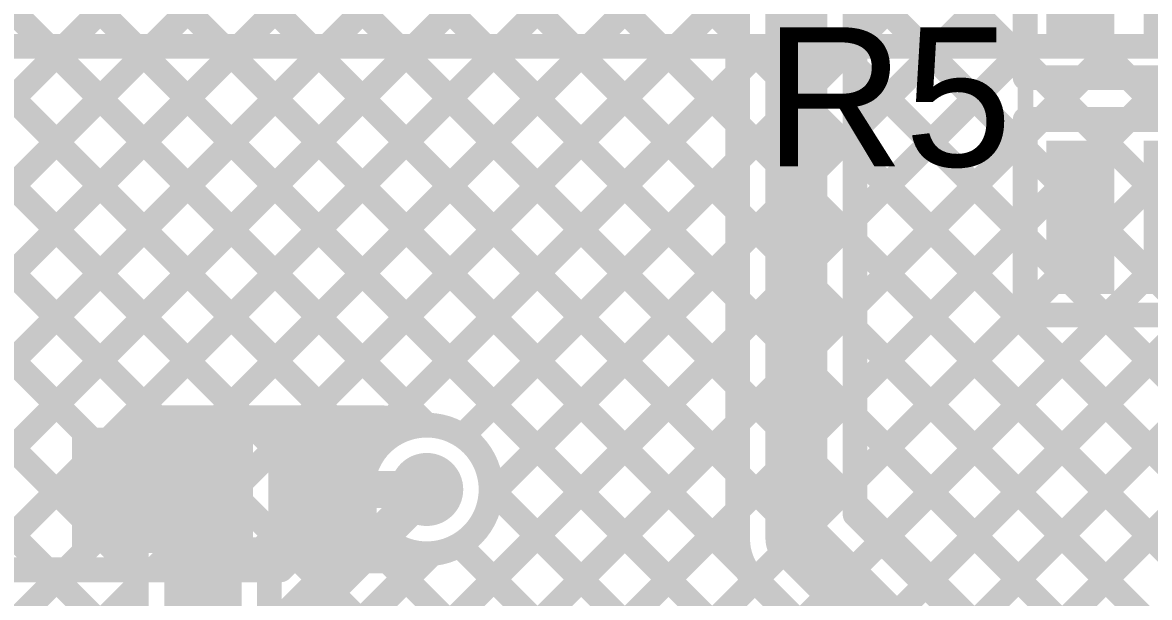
# Model space of a CAD drawing. Header units: millimetres. Extents: x -0.08 to 7.12, y -0.08 to 3.98.
# Drawn here: x 4.8507 to 5.2152, y 2.1901 to 2.376 of the extents above; entities that cross this region are included whole.
import ezdxf

# ---------------------------------------------------------------- set-up
doc = ezdxf.new("R2010")
doc.units = ezdxf.units.MM
doc.header["$MEASUREMENT"] = 0
for name, color, linetype in [('BottomLayer', 5, 'Continuous'), ('TopLayer', 1, 'Continuous'), ('TopOverlay', 2, 'Continuous'), ('TopPaste', 8, 'Continuous'), ('TopSolder', 216, 'Continuous'), ('ViaHoleLayer', 16, 'Continuous')]:
    doc.layers.add(name, color=color, linetype=linetype)
doc.styles.add('Arial', font='', dxfattribs={"height": 0.2})
doc.styles.get('Arial').set_extended_font_data('Arial')

# ---------------------------------------------------------------- blocks, each defined once
blk = doc.blocks.new('R________0603_4_1')
at = {"layer": 'TopLayer'}
for points in [[(-0.01575, 0.03839), (-0.06102, 0.03839), (-0.06102, 0.0561), (-0.01575, 0.0561)], [(0.06102, 0.03839), (0.01575, 0.03839), (0.01575, 0.0561), (0.06102, 0.0561)], [(-0.01575, 0.00689), (-0.06102, 0.00689), (-0.06102, 0.02461), (-0.01575, 0.02461)], [(0.06102, 0.00689), (0.01575, 0.00689), (0.01575, 0.02461), (0.06102, 0.02461)], [(-0.01575, -0.02461), (-0.06102, -0.02461), (-0.06102, -0.00689), (-0.01575, -0.00689)], [(0.06102, -0.02461), (0.01575, -0.02461), (0.01575, -0.00689), (0.06102, -0.00689)], [(-0.01575, -0.0561), (-0.06102, -0.0561), (-0.06102, -0.03839), (-0.01575, -0.03839)], [(0.06102, -0.0561), (0.01575, -0.0561), (0.01575, -0.03839), (0.06102, -0.03839)]]:
    blk.add_hatch(color=1, dxfattribs=at).paths.add_polyline_path(points)
at = {"layer": 'TopPaste'}
for points in [[(-0.01575, 0.03839), (-0.06102, 0.03839), (-0.06102, 0.0561), (-0.01575, 0.0561)], [(0.06102, 0.03839), (0.01575, 0.03839), (0.01575, 0.0561), (0.06102, 0.0561)], [(-0.01575, 0.00689), (-0.06102, 0.00689), (-0.06102, 0.02461), (-0.01575, 0.02461)], [(0.06102, 0.00689), (0.01575, 0.00689), (0.01575, 0.02461), (0.06102, 0.02461)], [(-0.01575, -0.02461), (-0.06102, -0.02461), (-0.06102, -0.00689), (-0.01575, -0.00689)], [(0.06102, -0.02461), (0.01575, -0.02461), (0.01575, -0.00689), (0.06102, -0.00689)], [(-0.01575, -0.0561), (-0.06102, -0.0561), (-0.06102, -0.03839), (-0.01575, -0.03839)], [(0.06102, -0.0561), (0.01575, -0.0561), (0.01575, -0.03839), (0.06102, -0.03839)]]:
    blk.add_hatch(color=8, dxfattribs=at).paths.add_polyline_path(points)
at = {"layer": 'TopSolder'}
for points in [[(-0.01358, 0.03622), (-0.06319, 0.03622), (-0.06319, 0.05827), (-0.01358, 0.05827)], [(0.06319, 0.03622), (0.01358, 0.03622), (0.01358, 0.05827), (0.06319, 0.05827)], [(-0.01358, 0.00472), (-0.06319, 0.00472), (-0.06319, 0.02677), (-0.01358, 0.02677)], [(0.06319, 0.00472), (0.01358, 0.00472), (0.01358, 0.02677), (0.06319, 0.02677)], [(-0.01358, -0.02677), (-0.06319, -0.02677), (-0.06319, -0.00472), (-0.01358, -0.00472)], [(0.06319, -0.02677), (0.01358, -0.02677), (0.01358, -0.00472), (0.06319, -0.00472)], [(-0.01358, -0.05827), (-0.06319, -0.05827), (-0.06319, -0.03622), (-0.01358, -0.03622)], [(0.06319, -0.05827), (0.01358, -0.05827), (0.01358, -0.03622), (0.06319, -0.03622)]]:
    blk.add_hatch(color=216, dxfattribs=at).paths.add_polyline_path(points)
at = {"layer": 'TopOverlay'}
for points, const_width in [([(0.03, 0.065), (-0.031, 0.065)], 0.005), ([(-0.07239, 0.04324), (-0.07239, 0.05324)], 0.00787), ([(-0.06739, 0.04824), (-0.07239, 0.05324)], 0.00787), ([(-0.07239, 0.04324), (-0.06739, 0.04824)], 0.00787), ([(0.03, -0.065), (-0.031, -0.065)], 0.005)]:
    blk.add_lwpolyline(points, dxfattribs=dict(at, const_width=const_width))
for points, const_width in [([(-0.03225, 0.065, 1), (-0.02975, 0.065, 1)], 0.0025), ([(0.02875, 0.065, 1), (0.03125, 0.065, 1)], 0.0025), ([(-0.07435, 0.05324, 1), (-0.07042, 0.05324, 1)], 0.00394), ([(-0.07435, 0.05324, 1), (-0.07042, 0.05324, 1)], 0.00394), ([(-0.06935, 0.04824, 1), (-0.06542, 0.04824, 1)], 0.00394), ([(-0.06935, 0.04824, 1), (-0.06542, 0.04824, 1)], 0.00394), ([(-0.07435, 0.04324, 1), (-0.07042, 0.04324, 1)], 0.00394), ([(-0.07435, 0.04324, 1), (-0.07042, 0.04324, 1)], 0.00394), ([(-0.03225, -0.065, 1), (-0.02975, -0.065, 1)], 0.0025), ([(0.02875, -0.065, 1), (0.03125, -0.065, 1)], 0.0025)]:
    blk.add_lwpolyline(points, format="xyb", close=True, dxfattribs=dict(at, const_width=const_width))
blk = doc.blocks.new('LED_0402_67')
at = {"layer": 'TopLayer'}
for points in [[(-0.03091, 0.01417), (-0.0065, 0.01417), (-0.0065, -0.01417), (-0.03091, -0.01417)], [(0.0065, 0.01417), (0.03091, 0.01417), (0.03091, -0.01417), (0.0065, -0.01417)]]:
    blk.add_hatch(color=1, dxfattribs=at).paths.add_polyline_path(points)
at = {"layer": 'TopOverlay'}
blk.add_hatch(color=2, dxfattribs=at).paths.add_polyline_path([(0.037, -0.02), (0.061, -0.02), (0.061, 0.02), (0.037, 0.02)])
at = {"layer": 'TopPaste'}
for points in [[(-0.03091, 0.01417), (-0.0065, 0.01417), (-0.0065, -0.01417), (-0.03091, -0.01417)], [(0.0065, 0.01417), (0.03091, 0.01417), (0.03091, -0.01417), (0.0065, -0.01417)]]:
    blk.add_hatch(color=8, dxfattribs=at).paths.add_polyline_path(points)
at = {"layer": 'TopSolder'}
for points in [[(-0.03491, 0.01817), (-0.0025, 0.01817), (-0.0025, -0.01817), (-0.03491, -0.01817)], [(0.0025, 0.01817), (0.03491, 0.01817), (0.03491, -0.01817), (0.0025, -0.01817)]]:
    blk.add_hatch(color=216, dxfattribs=at).paths.add_polyline_path(points)
at = {"layer": 'TopOverlay', "const_width": 0.005}
for points in [[(-0.035, 0.018), (-0.035, -0.018)], [(0.037, 0.018), (-0.035, 0.018)], [(0.037, 0.018), (0.037, -0.018)], [(0.037, -0.018), (-0.035, -0.018)]]:
    blk.add_lwpolyline(points, dxfattribs=at)
at = {"layer": 'TopOverlay', "const_width": 0.0025}
for points in [[(-0.03625, 0.018, 1), (-0.03375, 0.018, 1)], [(-0.03625, 0.018, 1), (-0.03375, 0.018, 1)], [(0.03575, 0.018, 1), (0.03825, 0.018, 1)], [(0.03575, 0.018, 1), (0.03825, 0.018, 1)], [(-0.03625, -0.018, 1), (-0.03375, -0.018, 1)], [(-0.03625, -0.018, 1), (-0.03375, -0.018, 1)], [(0.03575, -0.018, 1), (0.03825, -0.018, 1)], [(0.03575, -0.018, 1), (0.03825, -0.018, 1)]]:
    blk.add_lwpolyline(points, format="xyb", close=True, dxfattribs=at)

msp = doc.modelspace()

# ---------------------------------------------------------------- hatches: boundary and pattern name
at = {"layer": 'BottomLayer'}
h = msp.add_hatch(color=5, dxfattribs=at)
edge = h.paths.add_edge_path()
edge.add_arc((4.98143, 2.225), 0.01181, 0, 360)
at = {"layer": 'TopLayer'}
h = msp.add_hatch(color=1, dxfattribs=at)
edge = h.paths.add_edge_path()
edge.add_arc((4.98143, 2.225), 0.01181, 0, 360)
at = {"layer": 'ViaHoleLayer'}
h = msp.add_hatch(color=16, dxfattribs=at)
edge = h.paths.add_edge_path()
edge.add_arc((4.98143, 2.225), 0.00591, 0, 360)

# ---------------------------------------------------------------- linework, layer by layer
at = {"layer": 'BottomLayer'}
for points, const_width in [([(4.93053, 1.95365), (5.87624, 2.89936)], 0.008), ([(4.59563, 2.36832), (5.3313, 2.36832)], 0.008), ([(4.68924, 2.36832), (4.85856, 2.199)], 0.008), ([(4.69505, 2.199), (4.86436, 2.36832)], 0.008), ([(4.71752, 2.36832), (4.88684, 2.199)], 0.008), ([(4.72333, 2.199), (4.89265, 2.36832)], 0.008), ([(4.74581, 2.36832), (4.91512, 2.199)], 0.008), ([(4.75161, 2.199), (4.92093, 2.36832)], 0.008), ([(4.77409, 2.36832), (4.93881, 2.20359)], 0.008), ([(4.7799, 2.199), (4.94922, 2.36832)], 0.008), ([(4.80237, 2.36832), (4.95296, 2.21774)], 0.008), ([(4.80818, 2.199), (4.9775, 2.36832)], 0.008), ([(4.83066, 2.36832), (4.96347, 2.23551)], 0.008), ([(4.83647, 2.199), (5.00579, 2.36832)], 0.008), ([(4.85894, 2.36832), (4.98145, 2.24581)], 0.008), ([(4.86475, 2.199), (5.03407, 2.36832)], 0.008), ([(4.88723, 2.36832), (5.82055, 1.435)], 0.008), ([(4.89304, 2.199), (5.06235, 2.36832)], 0.008), ([(4.91551, 2.36832), (5.84883, 1.435)], 0.008), ([(4.92132, 2.199), (5.09064, 2.36832)], 0.008), ([(4.93053, 2.03851), (5.26034, 2.36832)], 0.008), ([(4.93053, 2.09507), (5.20378, 2.36832)], 0.008), ([(4.93053, 2.06679), (5.23206, 2.36832)], 0.008), ([(4.93053, 2.12336), (5.17549, 2.36832)], 0.008), ([(4.93053, 1.98194), (5.31691, 2.36832)], 0.008), ([(4.93053, 2.01022), (5.28863, 2.36832)], 0.008), ([(4.9438, 2.36832), (5.87711, 1.435)], 0.008), ([(4.97208, 2.36832), (5.51077, 1.82963)], 0.008), ([(4.99294, 2.24234), (5.11892, 2.36832)], 0.008), ([(5.00036, 2.36832), (5.51077, 1.85791)], 0.008), ([(5.00217, 2.22328), (5.14721, 2.36832)], 0.008), ([(5.02865, 2.36832), (5.51077, 1.8862)], 0.008), ([(5.05693, 2.36832), (5.51077, 1.91448)], 0.008), ([(5.08522, 2.36832), (5.23803, 2.21551)], 0.008), ([(5.1135, 2.36832), (5.24119, 2.24063)], 0.008), ([(5.14179, 2.36832), (5.26568, 2.24442)], 0.008), ([(5.17007, 2.36832), (5.29739, 2.241)], 0.008), ([(5.19835, 2.36832), (5.32567, 2.241)], 0.008), ([(4.93053, 1.92537), (5.23569, 2.23052)], 0.008), ([(4.94043, 2.184), (4.98143, 2.225)], 0.012), ([(4.93422, 2.199), (4.96063, 2.22541)], 0.008), ([(5.00224, 2.22502), (5.79226, 1.435)], 0.008), ([(4.99194, 2.20704), (5.76398, 1.435)], 0.008), ([(4.93052, 2.15163), (4.98315, 2.20426)], 0.008), ([(4.95104, 2.1734), (4.98184, 2.20419)], 0.008), ([(3.837, 2.199), (4.93422, 2.199)], 0.008), ([(4.97417, 2.19652), (5.73569, 1.435)], 0.008)]:
    msp.add_lwpolyline(points, dxfattribs=dict(at, const_width=const_width))
for points, const_width in [([(4.85694, 2.36832, 1), (4.86094, 2.36832, 1)], 0.004), ([(4.86236, 2.36832, 1), (4.86636, 2.36832, 1)], 0.004), ([(4.88523, 2.36832, 1), (4.88923, 2.36832, 1)], 0.004), ([(4.89065, 2.36832, 1), (4.89465, 2.36832, 1)], 0.004), ([(4.91351, 2.36832, 1), (4.91751, 2.36832, 1)], 0.004), ([(4.91893, 2.36832, 1), (4.92293, 2.36832, 1)], 0.004), ([(4.9418, 2.36832, 1), (4.9458, 2.36832, 1)], 0.004), ([(4.94722, 2.36832, 1), (4.95122, 2.36832, 1)], 0.004), ([(4.97008, 2.36832, 1), (4.97408, 2.36832, 1)], 0.004), ([(4.9755, 2.36832, 1), (4.9795, 2.36832, 1)], 0.004), ([(4.99836, 2.36832, 1), (5.00236, 2.36832, 1)], 0.004), ([(5.00379, 2.36832, 1), (5.00779, 2.36832, 1)], 0.004), ([(5.02665, 2.36832, 1), (5.03065, 2.36832, 1)], 0.004), ([(5.03207, 2.36832, 1), (5.03607, 2.36832, 1)], 0.004), ([(5.05493, 2.36832, 1), (5.05893, 2.36832, 1)], 0.004), ([(5.06035, 2.36832, 1), (5.06435, 2.36832, 1)], 0.004), ([(5.08322, 2.36832, 1), (5.08722, 2.36832, 1)], 0.004), ([(5.08864, 2.36832, 1), (5.09264, 2.36832, 1)], 0.004), ([(5.1115, 2.36832, 1), (5.1155, 2.36832, 1)], 0.004), ([(5.11692, 2.36832, 1), (5.12092, 2.36832, 1)], 0.004), ([(5.13979, 2.36832, 1), (5.14379, 2.36832, 1)], 0.004), ([(5.14521, 2.36832, 1), (5.14921, 2.36832, 1)], 0.004), ([(5.16807, 2.36832, 1), (5.17207, 2.36832, 1)], 0.004), ([(5.17349, 2.36832, 1), (5.17749, 2.36832, 1)], 0.004), ([(5.19635, 2.36832, 1), (5.20035, 2.36832, 1)], 0.004), ([(5.20178, 2.36832, 1), (5.20578, 2.36832, 1)], 0.004), ([(4.97945, 2.24581, 1), (4.98345, 2.24581, 1)], 0.004), ([(4.99094, 2.24234, 1), (4.99494, 2.24234, 1)], 0.004), ([(4.96147, 2.23551, 1), (4.96547, 2.23551, 1)], 0.004), ([(4.97843, 2.225, 1), (4.98443, 2.225, 1)], 0.006), ([(4.95863, 2.22541, 1), (4.96263, 2.22541, 1)], 0.004), ([(4.95863, 2.22541, 1), (4.96263, 2.22541, 1)], 0.004), ([(5.00017, 2.22328, 1), (5.00417, 2.22328, 1)], 0.004), ([(5.00024, 2.22502, 1), (5.00424, 2.22502, 1)], 0.004), ([(5.00024, 2.225, 1), (5.00424, 2.225, 1)], 0.004), ([(5.00024, 2.225, 1), (5.00424, 2.225, 1)], 0.004), ([(4.95096, 2.21774, 1), (4.95496, 2.21774, 1)], 0.004), ([(4.98994, 2.20704, 1), (4.99394, 2.20704, 1)], 0.004), ([(4.93681, 2.20359, 1), (4.94081, 2.20359, 1)], 0.004), ([(4.97984, 2.20419, 1), (4.98384, 2.20419, 1)], 0.004), ([(4.97984, 2.20419, 1), (4.98384, 2.20419, 1)], 0.004), ([(4.98115, 2.20426, 1), (4.98515, 2.20426, 1)], 0.004), ([(4.85656, 2.199, 1), (4.86056, 2.199, 1)], 0.004), ([(4.86275, 2.199, 1), (4.86675, 2.199, 1)], 0.004), ([(4.88484, 2.199, 1), (4.88884, 2.199, 1)], 0.004), ([(4.89104, 2.199, 1), (4.89504, 2.199, 1)], 0.004), ([(4.91312, 2.199, 1), (4.91712, 2.199, 1)], 0.004), ([(4.91932, 2.199, 1), (4.92332, 2.199, 1)], 0.004), ([(4.93222, 2.199, 1), (4.93622, 2.199, 1)], 0.004), ([(4.93222, 2.199, 1), (4.93622, 2.199, 1)], 0.004), ([(4.97217, 2.19652, 1), (4.97617, 2.19652, 1)], 0.004)]:
    msp.add_lwpolyline(points, format="xyb", close=True, dxfattribs=dict(at, const_width=const_width))
at = {"layer": 'BottomLayer', "const_width": 0.008}
for points in [[(4.96063, 2.22541, -0.990288), (5.00224, 2.225)], [(5.00224, 2.225, -0.408508), (4.98184, 2.20419)]]:
    msp.add_lwpolyline(points, format="xyb", dxfattribs=at)
at = {"layer": 'TopLayer'}
for points, const_width in [([(5.101, 2.209), (5.101, 3.08)], 0.02), ([(5.082, 2.209), (5.082, 3.07151)], 0.008), ([(5.12, 2.21687), (5.12, 3.07151)], 0.008), ([(4.76265, 2.69089), (5.082, 2.37154)], 0.008), ([(4.74851, 2.67675), (5.082, 2.34325)], 0.008), ([(4.73436, 2.6626), (5.082, 2.31497)], 0.008), ([(5.12, 2.3694), (5.406, 2.6554)], 0.008), ([(4.7335, 2.63518), (5.082, 2.28668)], 0.008), ([(4.7335, 2.26574), (5.082, 2.61424)], 0.008), ([(4.7335, 2.6069), (5.082, 2.2584)], 0.008), ([(4.7335, 2.23746), (5.082, 2.58595)], 0.008), ([(4.7335, 2.57861), (5.082, 2.23011)], 0.008), ([(4.7335, 2.20917), (5.082, 2.55767)], 0.008), ([(4.7335, 2.55033), (5.08487, 2.19896)], 0.008), ([(4.7335, 2.18089), (5.082, 2.52939)], 0.008), ([(4.7335, 2.52205), (5.17605, 2.0795)], 0.008), ([(4.7335, 2.1526), (5.082, 2.5011)], 0.008), ([(4.7335, 2.49376), (4.98145, 2.24581)], 0.008), ([(4.7335, 2.12432), (5.082, 2.47282)], 0.008), ([(4.7335, 2.46548), (4.9508, 2.24817)], 0.008), ([(4.7287, 2.09123), (5.082, 2.44453)], 0.008), ([(4.7335, 2.43719), (4.92252, 2.24817)], 0.008), ([(5.175, 2.35818), (5.175, 2.42146)], 0.008), ([(5.12, 2.41839), (5.175, 2.36339)], 0.008), ([(4.91392, 2.24817), (5.082, 2.41625)], 0.008), ([(4.7335, 2.40891), (4.89424, 2.24817)], 0.008), ([(5.12, 2.34111), (5.175, 2.39611)], 0.008), ([(4.94221, 2.24817), (5.082, 2.38796)], 0.008), ([(5.12, 2.3901), (5.175, 2.33511)], 0.008), ([(4.7335, 2.38062), (4.88759, 2.22654)], 0.008), ([(5.12, 2.31283), (5.175, 2.36782)], 0.008), ([(5.12, 2.36182), (5.175, 2.30682)], 0.008), ([(5.175, 2.36339), (5.18021, 2.35818)], 0.008), ([(4.96764, 2.24532), (5.082, 2.35968)], 0.008), ([(5.175, 2.35818), (5.20649, 2.35818)], 0.008), ([(5.18014, 2.34468), (5.19364, 2.35818)], 0.008), ([(5.18021, 2.35818), (5.1937, 2.34468)], 0.008), ([(5.20649, 2.35818), (5.21071, 2.35818)], 0.008), ([(5.20649, 2.35818), (5.21071, 2.35818)], 0.008), ([(5.20843, 2.34468), (5.22192, 2.35818)], 0.008), ([(5.20849, 2.35818), (5.22199, 2.34468)], 0.008), ([(5.21071, 2.35818), (5.237, 2.35818)], 0.008), ([(4.7335, 2.35234), (4.88753, 2.19831)], 0.008), ([(5.175, 2.34468), (5.20649, 2.34468)], 0.008), ([(5.175, 2.33954), (5.18014, 2.34468)], 0.008), ([(5.175, 2.28141), (5.175, 2.34468)], 0.008), ([(5.20649, 2.34468), (5.21071, 2.34468)], 0.008), ([(5.20649, 2.34468), (5.21071, 2.34468)], 0.008), ([(5.21071, 2.34468), (5.23799, 2.34468)], 0.008), ([(5.12, 2.28454), (5.175, 2.33954)], 0.008), ([(5.12, 2.33354), (5.23803, 2.21551)], 0.008), ([(4.99294, 2.24234), (5.082, 2.3314)], 0.008), ([(4.7335, 2.32406), (4.88753, 2.17002)], 0.008), ([(5.12, 2.25626), (5.175, 2.31125)], 0.008), ([(5.12, 2.30525), (5.34825, 2.077)], 0.008), ([(5.00217, 2.22328), (5.082, 2.30311)], 0.008), ([(5.12, 2.22797), (5.175, 2.28297)], 0.008), ([(5.12859, 2.20828), (5.20172, 2.28141)], 0.008), ([(5.14273, 2.19414), (5.23, 2.28141)], 0.008), ([(5.175, 2.28141), (5.20649, 2.28141)], 0.008), ([(5.20041, 2.28141), (5.241, 2.24082)], 0.008), ([(5.20649, 2.28141), (5.21071, 2.28141)], 0.008), ([(5.20649, 2.28141), (5.21071, 2.28141)], 0.008), ([(5.21071, 2.28141), (5.23799, 2.28141)], 0.008), ([(4.83867, 2.0315), (5.082, 2.27483)], 0.008), ([(5.12, 2.27697), (5.31997, 2.077)], 0.008), ([(5.15687, 2.18), (5.241, 2.26412)], 0.008), ([(4.86696, 2.0315), (5.082, 2.24654)], 0.008), ([(4.88783, 2.24817), (4.92523, 2.24817)], 0.008), ([(4.88783, 2.22855), (4.88783, 2.24817)], 0.008), ([(4.92523, 2.24817), (4.93024, 2.24817)], 0.008), ([(4.92523, 2.24817), (4.93024, 2.24817)], 0.008), ([(4.93024, 2.24817), (4.96764, 2.24817)], 0.008), ([(4.96764, 2.24058), (4.96764, 2.24817)], 0.008), ([(5.12, 2.24868), (5.29168, 2.077)], 0.008), ([(4.90903, 2.15081), (4.90903, 2.225)], 0.025), ([(5.17102, 2.16585), (5.23569, 2.23052)], 0.008), ([(4.94643, 2.225), (4.98143, 2.225)], 0.012), ([(4.88753, 2.15081), (4.88753, 2.225)], 0.008), ([(5.00224, 2.22502), (5.14776, 2.0795)], 0.008), ([(4.74275, 2.077), (4.88753, 2.22178)], 0.008), ([(5.12, 2.2204), (5.2634, 2.077)], 0.008), ([(4.94324, 2.0795), (5.082, 2.21826)], 0.008), ([(5.12, 2.21687), (5.25987, 2.077)], 0.008), ([(5.101, 2.209), (5.252, 2.058)], 0.02), ([(4.96764, 2.20183), (4.96764, 2.20942)], 0.008), ([(4.99194, 2.20704), (5.11948, 2.0795)], 0.008), ([(4.93053, 2.15164), (4.98315, 2.20426)], 0.008), ([(4.93053, 2.20183), (4.96764, 2.20183)], 0.008), ([(4.93053, 2.15081), (4.93053, 2.20183)], 0.008), ([(4.93053, 2.17993), (4.95243, 2.20183)], 0.008), ([(4.94058, 2.20183), (5.05966, 2.08275)], 0.008), ([(4.96764, 2.20306), (5.09119, 2.0795)], 0.008), ([(4.97153, 2.0795), (5.08758, 2.19555)], 0.008), ([(5.08759, 2.19554), (5.23854, 2.04459)], 0.008), ([(4.77678, 2.08275), (4.88753, 2.1935)], 0.008)]:
    msp.add_lwpolyline(points, dxfattribs=dict(at, const_width=const_width))
for points, const_width in [([(5.08, 2.37154, 1), (5.084, 2.37154, 1)], 0.004), ([(5.118, 2.3694, 1), (5.122, 2.3694, 1)], 0.004), ([(5.173, 2.36782, 1), (5.177, 2.36782, 1)], 0.004), ([(5.118, 2.36182, 1), (5.122, 2.36182, 1)], 0.004), ([(5.173, 2.36339, 1), (5.177, 2.36339, 1)], 0.004), ([(5.173, 2.36339, 1), (5.177, 2.36339, 1)], 0.004), ([(5.08, 2.35968, 1), (5.084, 2.35968, 1)], 0.004), ([(5.173, 2.35818, 1), (5.177, 2.35818, 1)], 0.004), ([(5.173, 2.35818, 1), (5.177, 2.35818, 1)], 0.004), ([(5.17821, 2.35818, 1), (5.18221, 2.35818, 1)], 0.004), ([(5.17821, 2.35818, 1), (5.18221, 2.35818, 1)], 0.004), ([(5.19164, 2.35818, 1), (5.19564, 2.35818, 1)], 0.004), ([(5.20449, 2.35818, 1), (5.20849, 2.35818, 1)], 0.004), ([(5.20449, 2.35818, 1), (5.20849, 2.35818, 1)], 0.004), ([(5.20449, 2.35818, 1), (5.20849, 2.35818, 1)], 0.004), ([(5.20649, 2.35818, 1), (5.21049, 2.35818, 1)], 0.004), ([(5.20871, 2.35818, 1), (5.21271, 2.35818, 1)], 0.004), ([(5.20871, 2.35818, 1), (5.21271, 2.35818, 1)], 0.004), ([(5.20871, 2.35818, 1), (5.21271, 2.35818, 1)], 0.004), ([(5.173, 2.34468, 1), (5.177, 2.34468, 1)], 0.004), ([(5.173, 2.34468, 1), (5.177, 2.34468, 1)], 0.004), ([(5.17814, 2.34468, 1), (5.18214, 2.34468, 1)], 0.004), ([(5.17814, 2.34468, 1), (5.18214, 2.34468, 1)], 0.004), ([(5.1917, 2.34468, 1), (5.1957, 2.34468, 1)], 0.004), ([(5.20449, 2.34468, 1), (5.20849, 2.34468, 1)], 0.004), ([(5.20449, 2.34468, 1), (5.20849, 2.34468, 1)], 0.004), ([(5.20449, 2.34468, 1), (5.20849, 2.34468, 1)], 0.004), ([(5.20643, 2.34468, 1), (5.21043, 2.34468, 1)], 0.004), ([(5.20871, 2.34468, 1), (5.21271, 2.34468, 1)], 0.004), ([(5.20871, 2.34468, 1), (5.21271, 2.34468, 1)], 0.004), ([(5.20871, 2.34468, 1), (5.21271, 2.34468, 1)], 0.004), ([(5.08, 2.34325, 1), (5.084, 2.34325, 1)], 0.004), ([(5.118, 2.34111, 1), (5.122, 2.34111, 1)], 0.004), ([(5.173, 2.33954, 1), (5.177, 2.33954, 1)], 0.004), ([(5.173, 2.33954, 1), (5.177, 2.33954, 1)], 0.004), ([(5.118, 2.33354, 1), (5.122, 2.33354, 1)], 0.004), ([(5.173, 2.33511, 1), (5.177, 2.33511, 1)], 0.004), ([(5.08, 2.3314, 1), (5.084, 2.3314, 1)], 0.004), ([(5.08, 2.31497, 1), (5.084, 2.31497, 1)], 0.004), ([(5.118, 2.31283, 1), (5.122, 2.31283, 1)], 0.004), ([(5.173, 2.31125, 1), (5.177, 2.31125, 1)], 0.004), ([(5.118, 2.30525, 1), (5.122, 2.30525, 1)], 0.004), ([(5.173, 2.30682, 1), (5.177, 2.30682, 1)], 0.004), ([(5.08, 2.30311, 1), (5.084, 2.30311, 1)], 0.004), ([(5.08, 2.28668, 1), (5.084, 2.28668, 1)], 0.004), ([(5.118, 2.28454, 1), (5.122, 2.28454, 1)], 0.004), ([(5.173, 2.28297, 1), (5.177, 2.28297, 1)], 0.004), ([(5.173, 2.28141, 1), (5.177, 2.28141, 1)], 0.004), ([(5.173, 2.28141, 1), (5.177, 2.28141, 1)], 0.004), ([(5.19841, 2.28141, 1), (5.20241, 2.28141, 1)], 0.004), ([(5.19972, 2.28141, 1), (5.20372, 2.28141, 1)], 0.004), ([(5.20449, 2.28141, 1), (5.20849, 2.28141, 1)], 0.004), ([(5.20449, 2.28141, 1), (5.20849, 2.28141, 1)], 0.004), ([(5.20449, 2.28141, 1), (5.20849, 2.28141, 1)], 0.004), ([(5.20871, 2.28141, 1), (5.21271, 2.28141, 1)], 0.004), ([(5.20871, 2.28141, 1), (5.21271, 2.28141, 1)], 0.004), ([(5.20871, 2.28141, 1), (5.21271, 2.28141, 1)], 0.004), ([(5.08, 2.27483, 1), (5.084, 2.27483, 1)], 0.004), ([(5.118, 2.27697, 1), (5.122, 2.27697, 1)], 0.004), ([(5.08, 2.2584, 1), (5.084, 2.2584, 1)], 0.004), ([(5.118, 2.25626, 1), (5.122, 2.25626, 1)], 0.004), ([(4.88583, 2.24817, 1), (4.88983, 2.24817, 1)], 0.004), ([(4.88583, 2.24817, 1), (4.88983, 2.24817, 1)], 0.004), ([(4.89224, 2.24817, 1), (4.89624, 2.24817, 1)], 0.004), ([(4.91192, 2.24817, 1), (4.91592, 2.24817, 1)], 0.004), ([(4.92052, 2.24817, 1), (4.92452, 2.24817, 1)], 0.004), ([(4.92323, 2.24817, 1), (4.92723, 2.24817, 1)], 0.004), ([(4.92323, 2.24817, 1), (4.92723, 2.24817, 1)], 0.004), ([(4.92323, 2.24817, 1), (4.92723, 2.24817, 1)], 0.004), ([(4.92824, 2.24817, 1), (4.93224, 2.24817, 1)], 0.004), ([(4.92824, 2.24817, 1), (4.93224, 2.24817, 1)], 0.004), ([(4.92824, 2.24817, 1), (4.93224, 2.24817, 1)], 0.004), ([(4.94021, 2.24817, 1), (4.94421, 2.24817, 1)], 0.004), ([(4.9488, 2.24817, 1), (4.9528, 2.24817, 1)], 0.004), ([(4.96564, 2.24817, 1), (4.96964, 2.24817, 1)], 0.004), ([(4.96564, 2.24817, 1), (4.96964, 2.24817, 1)], 0.004), ([(4.96564, 2.24532, 1), (4.96964, 2.24532, 1)], 0.004), ([(4.97945, 2.24581, 1), (4.98345, 2.24581, 1)], 0.004), ([(5.08, 2.24654, 1), (5.084, 2.24654, 1)], 0.004), ([(5.118, 2.24868, 1), (5.122, 2.24868, 1)], 0.004), ([(4.99094, 2.24234, 1), (4.99494, 2.24234, 1)], 0.004), ([(4.96564, 2.24058, 1), (4.96964, 2.24058, 1)], 0.004), ([(4.96564, 2.24058, 1), (4.96964, 2.24058, 1)], 0.004), ([(4.90278, 2.225, 1), (4.91528, 2.225, 1)], 0.0125), ([(4.88583, 2.22855, 1), (4.88983, 2.22855, 1)], 0.004), ([(4.88583, 2.22855, 1), (4.88983, 2.22855, 1)], 0.004), ([(4.94343, 2.225, 1), (4.94943, 2.225, 1)], 0.006), ([(4.97843, 2.225, 1), (4.98443, 2.225, 1)], 0.006), ([(5.08, 2.23011, 1), (5.084, 2.23011, 1)], 0.004), ([(5.118, 2.22797, 1), (5.122, 2.22797, 1)], 0.004), ([(4.88553, 2.225, 1), (4.88953, 2.225, 1)], 0.004), ([(4.88553, 2.225, 1), (4.88953, 2.225, 1)], 0.004), ([(4.88559, 2.22654, 1), (4.88959, 2.22654, 1)], 0.004), ([(5.00017, 2.22328, 1), (5.00417, 2.22328, 1)], 0.004), ([(5.00024, 2.22502, 1), (5.00424, 2.22502, 1)], 0.004), ([(5.00024, 2.225, 1), (5.00424, 2.225, 1)], 0.004), ([(5.00024, 2.225, 1), (5.00424, 2.225, 1)], 0.004), ([(4.88553, 2.22178, 1), (4.88953, 2.22178, 1)], 0.004), ([(5.118, 2.2204, 1), (5.122, 2.2204, 1)], 0.004), ([(5.08, 2.21826, 1), (5.084, 2.21826, 1)], 0.004), ([(5.118, 2.21687, 1), (5.122, 2.21687, 1)], 0.004), ([(5.118, 2.21687, 1), (5.122, 2.21687, 1)], 0.004), ([(5.096, 2.209, 1), (5.106, 2.209, 1)], 0.01), ([(5.096, 2.209, 1), (5.106, 2.209, 1)], 0.01), ([(4.96564, 2.20942, 1), (4.96964, 2.20942, 1)], 0.004), ([(4.96564, 2.20942, 1), (4.96964, 2.20942, 1)], 0.004), ([(5.08, 2.209, 1), (5.084, 2.209, 1)], 0.004), ([(5.08, 2.209, 1), (5.084, 2.209, 1)], 0.004), ([(5.08, 2.209, 1), (5.084, 2.209, 1)], 0.004), ([(4.98994, 2.20704, 1), (4.99394, 2.20704, 1)], 0.004), ([(5.12659, 2.20828, 1), (5.13059, 2.20828, 1)], 0.004), ([(4.92853, 2.20183, 1), (4.93253, 2.20183, 1)], 0.004), ([(4.92853, 2.20183, 1), (4.93253, 2.20183, 1)], 0.004), ([(4.93858, 2.20183, 1), (4.94258, 2.20183, 1)], 0.004), ([(4.95043, 2.20183, 1), (4.95443, 2.20183, 1)], 0.004), ([(4.96564, 2.20306, 1), (4.96964, 2.20306, 1)], 0.004), ([(4.96564, 2.20183, 1), (4.96964, 2.20183, 1)], 0.004), ([(4.96564, 2.20183, 1), (4.96964, 2.20183, 1)], 0.004), ([(4.98115, 2.20426, 1), (4.98515, 2.20426, 1)], 0.004), ([(4.88553, 2.19831, 1), (4.88953, 2.19831, 1)], 0.004), ([(5.08287, 2.19896, 1), (5.08687, 2.19896, 1)], 0.004), ([(5.08556, 2.19557, 1), (5.08957, 2.19557, 1)], 0.004), ([(5.08558, 2.19555, 1), (5.08958, 2.19555, 1)], 0.004), ([(5.08559, 2.19554, 1), (5.08959, 2.19554, 1)], 0.004), ([(5.08559, 2.19554, 1), (5.08959, 2.19554, 1)], 0.004), ([(5.14073, 2.19414, 1), (5.14473, 2.19414, 1)], 0.004), ([(4.88553, 2.1935, 1), (4.88953, 2.1935, 1)], 0.004)]:
    msp.add_lwpolyline(points, format="xyb", close=True, dxfattribs=dict(at, const_width=const_width))
at = {"layer": 'TopLayer', "const_width": 0.008}
for points in [[(4.96764, 2.24058, -0.646427), (5.00224, 2.225)], [(4.88753, 2.225, -0.041506), (4.88783, 2.22855)], [(5.00224, 2.225, -0.646427), (4.96764, 2.20942)], [(5.08759, 2.19554, -0.199451), (5.082, 2.209)], [(5.08756, 2.19557, -0.198912), (5.082, 2.209)]]:
    msp.add_lwpolyline(points, format="xyb", dxfattribs=at)

# ---------------------------------------------------------------- block references
for name, p, rotation in [('R________0603_4_1', (5.2401, 2.35143), 270), ('LED_0402_67', (4.92773, 2.225), 180)]:
    msp.add_blockref(name, p, dxfattribs=dict(rotation=rotation))

# ---------------------------------------------------------------- texts
at = {"layer": 'TopOverlay', "style": 'Arial'}
msp.add_text('R5', height=0.045, dxfattribs=at).set_placement((5.09051, 2.32951))

doc.saveas('drawing.dxf')
